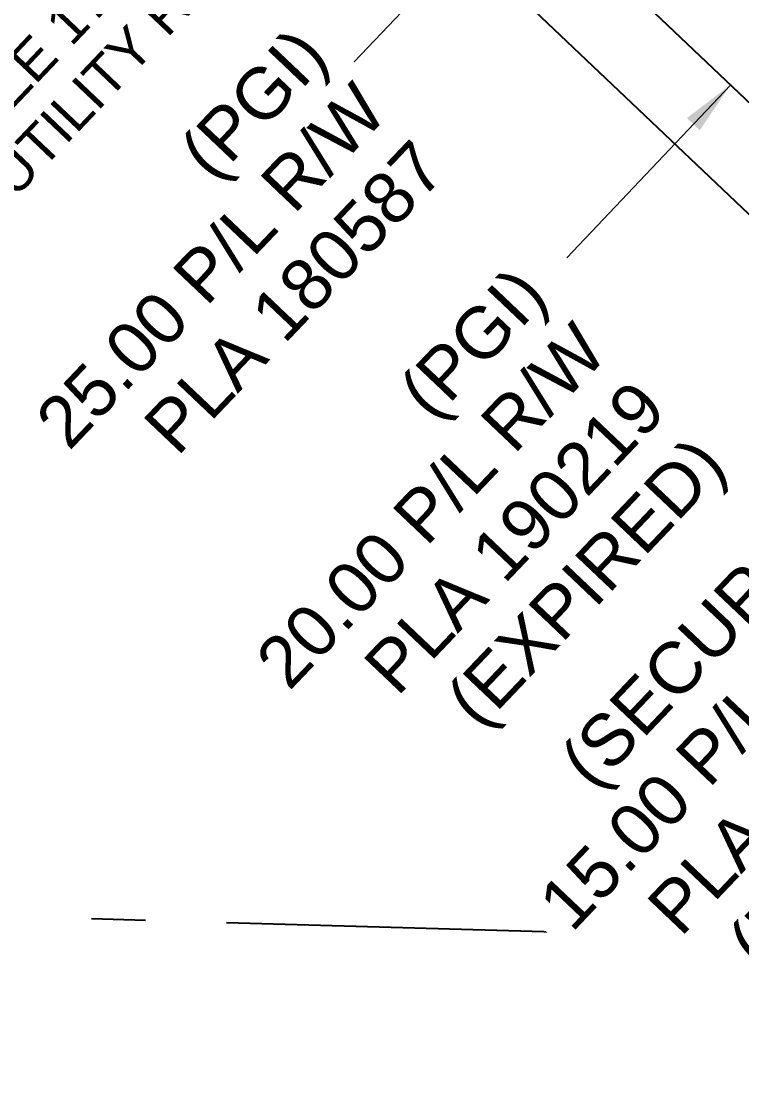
# Model space of a CAD drawing. Extents: x 363066 to 375462, y 6077936 to 6083550.
# Drawn here: x 371804.3 to 371937.7, y 6080778.4 to 6080977.9 of the extents above; entities that cross this region are included whole.
import ezdxf

# ---------------------------------------------------------------- set-up
doc = ezdxf.new("R2010")
doc.units = 0
doc.header["$LTSCALE"] = 5
doc.linetypes.add('foc-QUARTERLINE', pattern=[33, 25, -3, 2, -3])
doc.layers.add('F-EZE-T', color=190, linetype='Continuous', lineweight=9)
doc.layers.add('F-RW-T', color=190, linetype='Continuous', lineweight=9)
doc.layers.add('F-RW', color=190, linetype='Continuous')
doc.layers.add('L-QSEC', color=8, linetype='foc-QUARTERLINE')
doc.styles.add('80CG', font='ARIALN.TTF', dxfattribs={"height": 10})
doc.styles.add('A60', font='arial.ttf', dxfattribs={"height": 7.35})
doc.styles.add('A80', font='arial.ttf', dxfattribs={"height": 9.5})
doc.dimstyles.new('Compass 5 000', dxfattribs={"dimscale": 5, "dimtxt": 9, "dimasz": 2, "dimexe": 0.2, "dimexo": 0.0625, "dimgap": 0.5, "dimtad": 0, "dimtih": 1, "dimtoh": 1, "dimzin": 0, "dimdsep": 46, "dimtxsty": '80CG', "dimcen": 0.1, "dimse1": 1, "dimse2": 1, "dimclrd": 256, "dimclrt": 256, "dimaunit": 1, "dimadec": 4, "dimazin": 0, "dimtfac": 0.06, "dimtofl": 0, "dimtmove": 0, "dimatfit": 1, "dimfxl": 0.2, "dimtolj": 1, "dimtzin": 0, "dimlwd": -1, "dimarcsym": 0})

msp = doc.modelspace()

# ---------------------------------------------------------------- linework, layer by layer
at = {"layer": 'F-RW', "flags": 128}
for points in [[(372373.95, 6080554.3), (372236.03, 6080681.11), (372147.92, 6080764.72), (372118.54, 6080792.61), (372107.21, 6080803.36), (371785.34, 6081108.82), (371661.42, 6081212.59)], [(371661.42, 6081212.59), (371785.34, 6081108.82), (372107.21, 6080803.36), (372118.54, 6080792.61), (372147.92, 6080764.72), (372236.03, 6080681.11), (372373.95, 6080554.3)], [(372364.06, 6080543.02), (372225.79, 6080670.15), (372147.35, 6080744.59), (372117.97, 6080772.48), (372084.76, 6080803.99), (371775.35, 6081097.62), (371651.43, 6081201.39)]]:
    msp.add_lwpolyline(points, dxfattribs=at)
at = {"layer": 'L-QSEC'}
msp.add_line((371347.45, 6080824.94), (372118.84, 6080803.03), dxfattribs=at)

# ---------------------------------------------------------------- texts
at = {"layer": 'F-EZE-T', "style": 'A60'}
for s, p in [('(ATCO) EZE 170087', (371771.47, 6080928.82)), ('15.00 UTILITY R/W', (371783.36, 6080924.26))]:
    msp.add_text(s, height=7.35, rotation=46.4982, dxfattribs=at).set_placement(p)
at = {"layer": 'F-RW-T', "style": 'A80'}
for s, rotation, p in [('(PGI)', 46.4521, (371839.76, 6080947.99)), ('25.00 P/L R/W', 46.4521, (371813.08, 6080898.14)), ('PLA 180587', 46.4521, (371833.14, 6080897.09)), ('(PGI)', 46.455, (371880.42, 6080903.62))]:
    msp.add_text(s, height=9.5, rotation=rotation, dxfattribs=at).set_placement(p)

# ---------------------------------------------------------------- leaders
at = {"layer": 'F-RW-T'}
for points in [[(371910.62, 6081017.5), (371865.94, 6080970.47)], [(371935.68, 6080966.15), (371905.37, 6080934.12)]]:
    msp.add_leader(points, dimstyle='Compass 5 000', override={"dimtxsty": '80CG'}, dxfattribs=at)

# ---------------------------------------------------------------- next in the draw order: texts
at = {"layer": 'F-RW-T', "insert": (371887.29, 6080824.71), "char_height": 9.5, "width": 86.2495, "attachment_point": 1, "rotation": 46.4988, "line_spacing_factor": 0.96128, "style": 'A80', "bg_fill": 3, "box_fill_scale": 1.15, "bg_fill_color": 256, "bg_fill_true_color": 256, "bg_fill_transparency": 0}
msp.add_mtext('\\pi23.385;(SECURE)\\P\\pi1.5401;15.00 P/L R/W\\P\\pi14.825;PLA 190296\\P\\pi20.43;(EXPIRED)', dxfattribs=at)

# ---------------------------------------------------------------- next in the draw order: texts
at = {"layer": 'F-RW-T', "style": 'A80'}
for s, p in [('20.00 P/L R/W', (371853.88, 6080853.63)), ('PLA 190219', (371873.93, 6080852.57)), ('(EXPIRED)', (371889.17, 6080846.46))]:
    msp.add_text(s, height=9.5, rotation=46.455, dxfattribs=at).set_placement(p)

doc.saveas('drawing.dxf')
